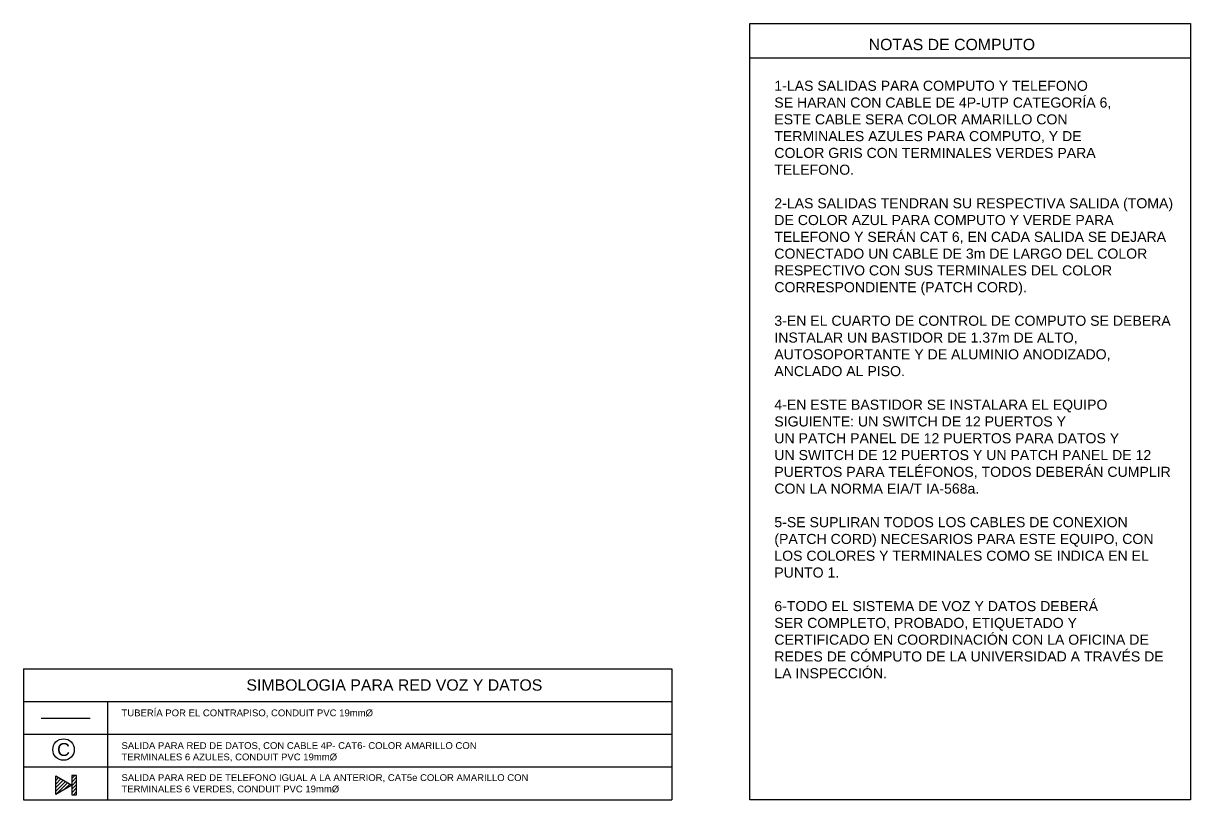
# Model space of a CAD drawing. Extents: x -1592 to 8, y 0 to 418.
# Drawn here: x -1159.7 to -1087.3, y 216 to 264.2 of the extents above; entities that cross this region are included whole.
import ezdxf
from ezdxf.enums import TextEntityAlignment as Align

# ---------------------------------------------------------------- set-up
doc = ezdxf.new("R2010")
doc.units = 0
doc.header["$LTSCALE"] = 0.5
doc.header["$MEASUREMENT"] = 0
doc.layers.get('0').update_dxf_attribs({"linetype": 'CONTINUOUS'})
for name, color, linetype in [('fib-optica', 2, 'CONTINUOUS'), ('SALIDAS', 3, 'CONTINUOUS'), ('TEXT', 5, 'CONTINUOUS'), ('texturas', 6, 'CONTINUOUS')]:
    doc.layers.add(name, color=color, linetype=linetype)
doc.styles.add('SANSSERIF', font='sas_____.pfb')

msp = doc.modelspace()

# ---------------------------------------------------------------- hatches: boundary and pattern name
at = {"layer": 'texturas'}
h = msp.add_hatch(dxfattribs=at)
h.set_pattern_fill('ANSI31', color=256, scale=1.25, style=0)
h.set_pattern_definition([(45, (126937.31282, -56623.55775), (-0.11048543456, 0.11048543456), [])])
h.paths.add_polyline_path([(-1156.432, 217.529), (-1156.732, 217.529), (-1156.732, 216.329), (-1156.432, 216.329)])
h.paths.add_polyline_path([(-1157.731, 217.506), (-1157.731, 216.352), (-1156.732, 216.929)])

# ---------------------------------------------------------------- linework, layer by layer
at = {"color": 5, "ltscale": 0.03}
msp.add_line((-1087.311, 262.052), (-1114.658, 262.052), dxfattribs=at)
at = {"color": 5}
msp.add_circle((-1157.243, 219.142), 0.666, dxfattribs=at)
at = {"layer": 'fib-optica', "color": 3}
msp.add_line((-1155.582, 221.068), (-1158.636, 221.068), dxfattribs=at)
at = {"layer": 'SALIDAS'}
for points in [[(-1156.732, 216.929), (-1157.731, 216.352), (-1157.731, 217.506)], [(-1156.432, 217.529), (-1156.732, 217.529), (-1156.732, 216.329), (-1156.432, 216.329)]]:
    msp.add_lwpolyline(points, close=True, dxfattribs=at)
at = {"layer": 'TEXT', "color": 3}
for p, q in [((-1159.737, 224.153), (-1159.737, 216.029)), ((-1159.737, 224.153), (-1119.496, 224.153)), ((-1119.496, 224.153), (-1119.496, 216.029)), ((-1159.737, 216.029), (-1119.496, 216.029))]:
    msp.add_line(p, q, dxfattribs=at)
at = {"layer": 'TEXT'}
for p, q in [((-1159.737, 222.122), (-1119.496, 222.122)), ((-1159.737, 220.091), (-1119.496, 220.091)), ((-1159.737, 218.06), (-1119.496, 218.06))]:
    msp.add_line(p, q, dxfattribs=at)
at = {"layer": 'TEXT', "color": 5}
msp.add_line((-1154.512, 222.122), (-1154.512, 216.029), dxfattribs=at)
at = {"layer": 'TEXT', "color": 3, "ltscale": 0.03}
msp.add_lwpolyline([(-1114.658, 264.217), (-1087.311, 264.217), (-1087.311, 216.029), (-1114.658, 216.029)], close=True, dxfattribs=at)

# ---------------------------------------------------------------- texts
at = {"color": 1, "ltscale": 1.5, "style": 'SANSSERIF'}
msp.add_text('C', height=0.8, dxfattribs=at).set_placement((-1157.243, 219.142), align=Align.MIDDLE_CENTER)
at = {"layer": 'TEXT', "color": 2, "style": 'SANSSERIF'}
for s, p in [('NOTAS DE COMPUTO', (-1107.289, 262.553)), ('SIMBOLOGIA PARA RED VOZ Y DATOS', (-1145.897, 222.794))]:
    msp.add_text(s, height=0.70402, dxfattribs=at).set_placement(p)
at = {"layer": 'TEXT', "color": 1, "attachment_point": 1, "style": 'SANSSERIF'}
for s, insert, char_height, width in [('{\\Fsas_____.pfb;1-LAS SALIDAS PARA COMPUTO Y TELEFONO\\PSE HARAN CON CABLE DE 4P-UTP CATEGORÍA 6,\\PESTE CABLE SERA COLOR AMARILLO CON \\PTERMINALES AZULES PARA COMPUTO, Y DE \\PCOLOR GRIS CON TERMINALES VERDES PARA\\PTELEFONO.\\P\\P2-LAS SALIDAS TENDRAN SU RESPECTIVA SALIDA (TOMA) DE COLOR AZUL PARA COMPUTO Y VERDE PARA TELEFONO Y SERÁN CAT 6, EN CADA SALIDA SE DEJARA CONECTADO UN CABLE DE 3m DE LARGO DEL COLOR RESPECTIVO CON SUS TERMINALES DEL COLOR CORRESPONDIENTE (PATCH CORD).\\P\\P3-EN EL CUARTO DE CONTROL DE COMPUTO SE DEBERA INSTALAR UN BASTIDOR DE 1.37m DE ALTO, AUTOSOPORTANTE Y DE ALUMINIO ANODIZADO, ANCLADO AL PISO.\\P\\P4-EN ESTE BASTIDOR SE INSTALARA EL EQUIPO SIGUIENTE: UN SWITCH DE 12 PUERTOS Y\\PUN PATCH PANEL DE 12 PUERTOS PARA DATOS Y \\PUN SWITCH DE 12 PUERTOS Y UN PATCH PANEL DE 12 PUERTOS PARA TELÉFONOS, TODOS DEBERÁN CUMPLIR CON LA NORMA EIA/T IA-568a.\\P\\P5-SE SUPLIRAN TODOS LOS CABLES DE CONEXION (PATCH CORD) NECESARIOS PARA ESTE EQUIPO, CON LOS COLORES Y TERMINALES COMO SE INDICA EN EL PUNTO 1.\\P\\P6-TODO EL SISTEMA DE VOZ Y DATOS DEBERÁ\\PSER COMPLETO, PROBADO, ETIQUETADO Y CERTIFICADO EN COORDINACIÓN CON LA OFICINA DE REDES DE CÓMPUTO DE LA UNIVERSIDAD A TRAVÉS DE LA INSPECCIÓN.}', (-1113.141, 260.655), 0.625, 24.7), ('{\\Fsas_____.pfb;TUBERÍA POR EL CONTRAPISO, CONDUIT PVC 19mm%%c }', (-1153.648, 221.628), 0.42241, 25.475), ('{\\Fsas_____.pfb;SALIDA PARA RED DE DATOS, CON CABLE 4P- CAT6- COLOR AMARILLO CON TERMINALES 6 AZULES, CONDUIT PVC 19mm%%c }', (-1153.648, 219.597), 0.422414, 25.475), ('{\\Fsas_____.pfb;SALIDA PARA RED DE TELEFONO IGUAL A LA ANTERIOR, CAT5e COLOR AMARILLO CON TERMINALES 6 VERDES, CONDUIT PVC 19mm%%C }', (-1153.648, 217.609), 0.422414, 28.975)]:
    msp.add_mtext(s, dxfattribs=dict(at, insert=insert, char_height=char_height, width=width))

doc.saveas('drawing.dxf')
